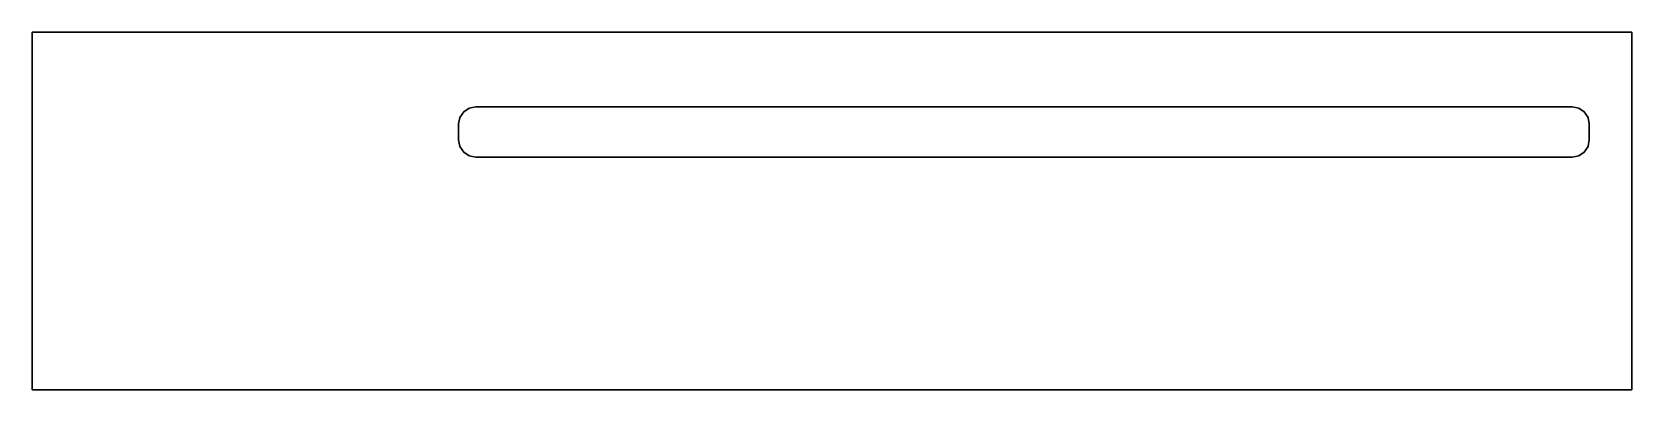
# Model space of a CAD drawing. Header units: inches. Extents: x 0 to 1500, y -335 to 0.
import ezdxf

# ---------------------------------------------------------------- set-up
doc = ezdxf.new("R2010")
doc.units = ezdxf.units.IN
doc.header["$MEASUREMENT"] = 0
doc.layers.add('Painel', color=5, linetype='Continuous')
doc.layers.add('Usinagem', color=2, linetype='Continuous')

msp = doc.modelspace()

# ---------------------------------------------------------------- linework, layer by layer
at = {"layer": 'Painel'}
for points in [[(1500, -335, 0), (1500, -335, 30), (1500, 0, 30), (1500, 0, 0)], [(0, 0, 0), (0, 0, 30), (1500, 0, 30), (1500, 0, 0)], [(0, -335, 0), (0, 0, 0), (0, 0, 30), (0, -335, 30)], [(1500, 0, 30), (1500, -335, 30), (0, -335, 30), (0, 0, 30)], [(0, -335, 0), (0, -335, 30), (1500, -335, 30), (1500, -335, 0)]]:
    msp.add_3dface(points, dxfattribs=at)
for points, invisible_edges in [([(400, -335, 0), (0, -335, 0), (0, 0, 0), (400, 0, 0)], 8), ([(400, -86, 0), (401.2, -79.9, 0), (401.2, 0, 0), (400, 0, 0)], 10), ([(401.2, 0, 0), (404.7, 0, 0), (404.7, -74.7, 0), (401.2, -79.9, 0)], 10), ([(404.7, -74.7, 0), (409.9, -71.2, 0), (409.9, 0, 0), (404.7, 0, 0)], 10), ([(409.9, 0, 0), (416, 0, 0), (416, -70, 0), (409.9, -71.2, 0)], 10), ([(1444, -70, 0), (1444, 0, 0), (416, 0, 0), (416, -70, 0)], 5), ([(1450.1, -71.2, 0), (1444, -70, 0), (1444, 0, 0), (1450.1, 0, 0)], 10), ([(1455.3, 0, 0), (1450.1, 0, 0), (1450.1, -71.2, 0), (1455.3, -74.7, 0)], 10), ([(1458.8, -79.9, 0), (1455.3, -74.7, 0), (1455.3, 0, 0), (1458.8, 0, 0)], 10), ([(1460, 0, 0), (1458.8, 0, 0), (1458.8, -79.9, 0), (1460, -86, 0)], 10), ([(1460, -335, 0), (1500, -335, 0), (1500, 0, 0), (1460, 0, 0)], 8), ([(400, -335, 0), (401.2, -335, 0), (401.2, -107.1, 0), (400, -101, 0)], 10), ([(1460, -101, 0), (1458.8, -107.1, 0), (1458.8, -335, 0), (1460, -335, 0)], 10), ([(401.2, -107.1, 0), (404.7, -112.3, 0), (404.7, -335, 0), (401.2, -335, 0)], 10), ([(404.7, -335, 0), (409.9, -335, 0), (409.9, -115.8, 0), (404.7, -112.3, 0)], 10), ([(409.9, -115.8, 0), (416, -117, 0), (416, -335, 0), (409.9, -335, 0)], 10), ([(1444, -117, 0), (1444, -335, 0), (416, -335, 0), (416, -117, 0)], 5), ([(1450.1, -335, 0), (1444, -335, 0), (1444, -117, 0), (1450.1, -115.8, 0)], 10), ([(1455.3, -112.3, 0), (1450.1, -115.8, 0), (1450.1, -335, 0), (1455.3, -335, 0)], 10), ([(1458.8, -335, 0), (1455.3, -335, 0), (1455.3, -112.3, 0), (1458.8, -107.1, 0)], 10)]:
    msp.add_3dface(points, dxfattribs=dict(at, invisible_edges=invisible_edges))
at = {"layer": 'Usinagem'}
for points, invisible_edges in [([(401.2, -79.9, 0), (404.7, -74.7, 0), (404.7, -74.7, 13), (401.2, -79.9, 13)], 10), ([(404.7, -74.7, 13), (401.2, -79.9, 13), (401.2, -107.1, 13), (404.7, -112.3, 13)], 10), ([(409.9, -71.2, 0), (404.7, -74.7, 0), (404.7, -74.7, 13), (409.9, -71.2, 13)], 10), ([(409.9, -115.8, 13), (404.7, -112.3, 13), (404.7, -74.7, 13), (409.9, -71.2, 13)], 10), ([(416, -70, 0), (409.9, -71.2, 0), (409.9, -71.2, 13), (416, -70, 13)], 10), ([(416, -70, 13), (409.9, -71.2, 13), (409.9, -115.8, 13), (416, -117, 13)], 10), ([(1444, -70, 13), (1444, -70, 0), (416, -70, 0), (416, -70, 13)], 5), ([(416, -70, 13), (416, -117, 13), (1444, -117, 13), (1444, -70, 13)], 5), ([(1450.1, -71.2, 0), (1444, -70, 0), (1444, -70, 13), (1450.1, -71.2, 13)], 10), ([(1444, -117, 13), (1450.1, -115.8, 13), (1450.1, -71.2, 13), (1444, -70, 13)], 10), ([(1455.3, -74.7, 0), (1450.1, -71.2, 0), (1450.1, -71.2, 13), (1455.3, -74.7, 13)], 10), ([(1450.1, -71.2, 13), (1455.3, -74.7, 13), (1455.3, -112.3, 13), (1450.1, -115.8, 13)], 10), ([(1455.3, -74.7, 0), (1458.8, -79.9, 0), (1458.8, -79.9, 13), (1455.3, -74.7, 13)], 10), ([(1455.3, -112.3, 13), (1458.8, -107.1, 13), (1458.8, -79.9, 13), (1455.3, -74.7, 13)], 10), ([(400, -86, 0), (401.2, -79.9, 0), (401.2, -79.9, 13), (400, -86, 13)], 10), ([(401.2, -107.1, 13), (400, -101, 13), (400, -86, 13), (401.2, -79.9, 13)], 10), ([(400, -101, 0), (400, -86, 0), (400, -86, 13), (400, -101, 13)], 10), ([(1458.8, -79.9, 0), (1460, -86, 0), (1460, -86, 13), (1458.8, -79.9, 13)], 10), ([(1458.8, -79.9, 13), (1460, -86, 13), (1460, -101, 13), (1458.8, -107.1, 13)], 10), ([(1460, -101, 13), (1460, -86, 13), (1460, -86, 0), (1460, -101, 0)], 10), ([(400, -101, 13), (401.2, -107.1, 13), (401.2, -107.1, 0), (400, -101, 0)], 10), ([(1458.8, -107.1, 13), (1460, -101, 13), (1460, -101, 0), (1458.8, -107.1, 0)], 10), ([(401.2, -107.1, 13), (404.7, -112.3, 13), (404.7, -112.3, 0), (401.2, -107.1, 0)], 10), ([(409.9, -115.8, 13), (404.7, -112.3, 13), (404.7, -112.3, 0), (409.9, -115.8, 0)], 10), ([(416, -117, 13), (409.9, -115.8, 13), (409.9, -115.8, 0), (416, -117, 0)], 10), ([(416, -117, 13), (416, -117, 0), (1444, -117, 0), (1444, -117, 13)], 5), ([(1450.1, -115.8, 13), (1444, -117, 13), (1444, -117, 0), (1450.1, -115.8, 0)], 10), ([(1455.3, -112.3, 13), (1450.1, -115.8, 13), (1450.1, -115.8, 0), (1455.3, -112.3, 0)], 10), ([(1455.3, -112.3, 13), (1458.8, -107.1, 13), (1458.8, -107.1, 0), (1455.3, -112.3, 0)], 10)]:
    msp.add_3dface(points, dxfattribs=dict(at, invisible_edges=invisible_edges))

doc.saveas('drawing.dxf')
